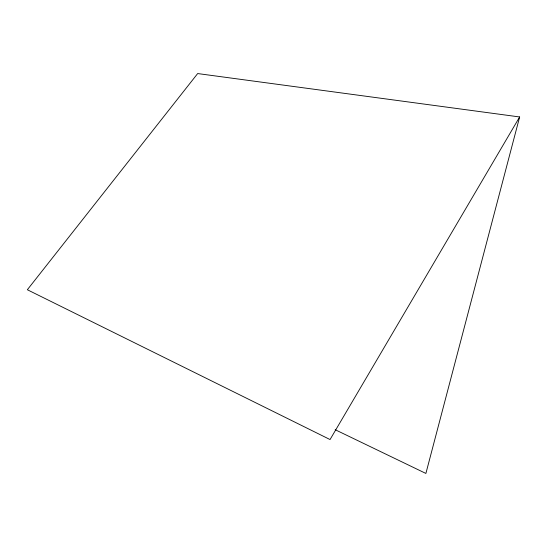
<?xml version="1.0" encoding="UTF-8"?>
<svg xmlns="http://www.w3.org/2000/svg" width="547" height="547" viewBox="0 0 547 547"><rect width="100%" height="100%" fill="white"/><g stroke="black" fill="none" stroke-linecap="round" stroke-linejoin="round"><path stroke-width="0.82" d="M519.65 116.962L330.053 439.549L27.35 289.739L197.665 73.558L519.65 116.962L425.887 473.442L335.181 429.71"/></g></svg>
